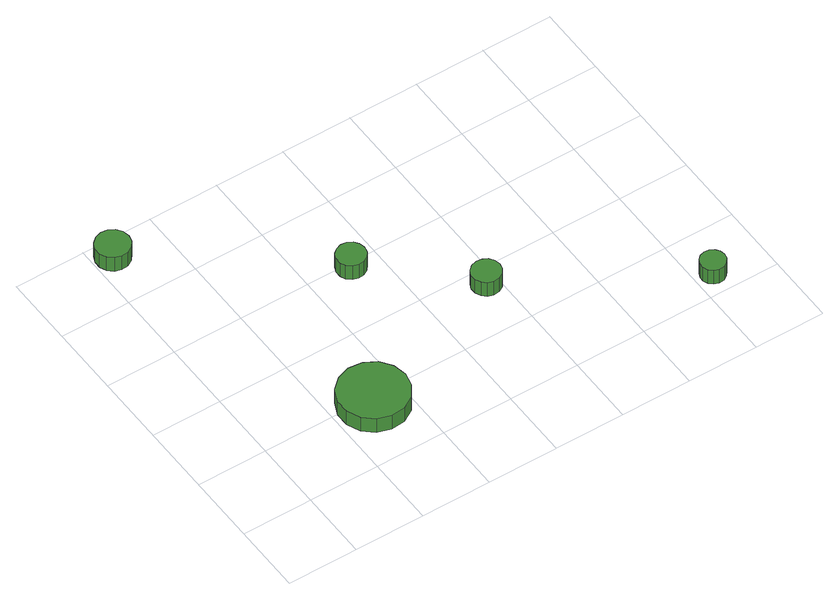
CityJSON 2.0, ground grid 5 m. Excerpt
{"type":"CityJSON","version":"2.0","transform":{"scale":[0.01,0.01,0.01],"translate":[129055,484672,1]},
"CityObjects":{
"tree1":{"type":"SolitaryVegetationObject","attributes":{"function":"something"},"geometry":[{"type":"MultiSurface","lod":"1","boundaries":[[[0,1,2,3,4,5,6,7,8,9,10,11,12,13,14]],[[15,16,17,18,19,20,21,22,23,24,25,26,27,28,29]],[[0,29,28,1]],[[1,28,27,2]],[[2,27,26,3]],[[3,26,25,4]],[[4,25,24,5]],[[5,24,23,6]],[[6,23,22,7]],[[7,22,21,8]],[[8,21,20,9]],[[9,20,19,10]],[[10,19,18,11]],[[11,18,17,12]],[[12,17,16,13]],[[13,16,15,14]],[[14,15,29,0]]]}]},
"tree2":{"type":"SolitaryVegetationObject","attributes":{"function":"something"},"geometry":[{"type":"MultiSurface","lod":"1","boundaries":[[[30,31,32,33,34,35,36,37,38,39,40,41,42,43,44]],[[45,46,47,48,49,50,51,52,53,54,55,56,57,58,59]],[[30,59,58,31]],[[31,58,57,32]],[[32,57,56,33]],[[33,56,55,34]],[[34,55,54,35]],[[35,54,53,36]],[[36,53,52,37]],[[37,52,51,38]],[[38,51,50,39]],[[39,50,49,40]],[[40,49,48,41]],[[41,48,47,42]],[[42,47,46,43]],[[43,46,45,44]],[[44,45,59,30]]]}]},
"tree3":{"type":"SolitaryVegetationObject","attributes":{"function":"something"},"geometry":[{"type":"MultiSurface","lod":"1","boundaries":[[[60,61,62,63,64,65,66,67,68,69,70,71,72,73,74]],[[75,76,77,78,79,80,81,82,83,84,85,86,87,88,89]],[[60,89,88,61]],[[61,88,87,62]],[[62,87,86,63]],[[63,86,85,64]],[[64,85,84,65]],[[65,84,83,66]],[[66,83,82,67]],[[67,82,81,68]],[[68,81,80,69]],[[69,80,79,70]],[[70,79,78,71]],[[71,78,77,72]],[[72,77,76,73]],[[73,76,75,74]],[[74,75,89,60]]]}]},
"tree4":{"type":"SolitaryVegetationObject","attributes":{"function":"something"},"geometry":[{"type":"MultiSurface","lod":"1","boundaries":[[[90,91,92,93,94,95,96,97,98,99,100,101,102,103,104]],[[105,106,107,108,109,110,111,112,113,114,115,116,117,118,119]],[[90,119,118,91]],[[91,118,117,92]],[[92,117,116,93]],[[93,116,115,94]],[[94,115,114,95]],[[95,114,113,96]],[[96,113,112,97]],[[97,112,111,98]],[[98,111,110,99]],[[99,110,109,100]],[[100,109,108,101]],[[101,108,107,102]],[[102,107,106,103]],[[103,106,105,104]],[[104,105,119,90]]]}]},
"tree5":{"type":"SolitaryVegetationObject","attributes":{"function":"something"},"geometry":[{"type":"MultiSurface","lod":"1","boundaries":[[[120,121,122,123,124,125,126,127,128,129,130,131,132,133,134]],[[135,136,137,138,139,140,141,142,143,144,145,146,147,148,149]],[[120,149,148,121]],[[121,148,147,122]],[[122,147,146,123]],[[123,146,145,124]],[[124,145,144,125]],[[125,144,143,126]],[[126,143,142,127]],[[127,142,141,128]],[[128,141,140,129]],[[129,140,139,130]],[[130,139,138,131]],[[131,138,137,132]],[[132,137,136,133]],[[133,136,135,134]],[[134,135,149,120]]]}]}
},
"vertices":[
[251,2367,141],[241,2416,141],[212,2456,141],[169,2481,141],[120,2486,141],[73,2470,141],[36,2437,141],[16,2392,141],[16,2343,141],[36,2297,141],[73,2264,141],[120,2249,141],[169,2254,141],[212,2279,141],[241,2319,141],[241,2319,16],[212,2279,16],[169,2254,16],[120,2249,16],[73,2264,16],[36,2297,16],[16,2343,16],[16,2392,16],[36,2437,16],[73,2470,16],[120,2486,16],[169,2481,16],[212,2456,16],[241,2416,16],[251,2367,16],
[1011,439,150],[990,537,150],[931,619,150],[844,669,150],[744,679,150],[649,648,150],[574,581,150],[533,489,150],[533,389,150],[574,297,150],[649,230,150],[744,199,150],[844,209,150],[931,259,150],[990,341,150],[990,341,25],[931,259,25],[844,209,25],[744,199,25],[649,230,25],[574,297,25],[533,389,25],[533,489,25],[574,581,25],[649,648,25],[744,679,25],[844,669,25],[931,619,25],[990,537,25],[1011,439,25],
[1401,1460,145],[1392,1501,145],[1368,1536,145],[1331,1557,145],[1289,1561,145],[1248,1548,145],[1217,1520,145],[1200,1481,145],[1200,1439,145],[1217,1400,145],[1248,1372,145],[1289,1359,145],[1331,1363,145],[1368,1384,145],[1392,1418,145],[1392,1418,20],[1368,1384,20],[1331,1363,20],[1289,1359,20],[1248,1372,20],[1217,1400,20],[1200,1439,20],[1200,1481,20],[1217,1520,20],[1248,1548,20],[1289,1561,20],[1331,1557,20],[1368,1536,20],[1392,1501,20],[1401,1460,20],
[2018,878,138],[2009,920,138],[1985,954,138],[1948,975,138],[1906,979,138],[1865,966,138],[1834,938,138],[1817,899,138],[1817,857,138],[1834,818,138],[1865,790,138],[1906,777,138],[1948,781,138],[1985,802,138],[2009,837,138],[2009,837,13],[1985,802,13],[1948,781,13],[1906,777,13],[1865,790,13],[1834,818,13],[1817,857,13],[1817,899,13],[1834,938,13],[1865,966,13],[1906,979,13],[1948,975,13],[1985,954,13],[2009,920,13],[2018,878,13],
[3214,160,139],[3206,195,139],[3184,225,139],[3153,243,139],[3116,247,139],[3081,236,139],[3054,211,139],[3039,178,139],[3039,141,139],[3054,108,139],[3081,83,139],[3116,72,139],[3153,76,139],[3184,94,139],[3206,124,139],[3206,124,14],[3184,94,14],[3153,76,14],[3116,72,14],[3081,83,14],[3054,108,14],[3039,141,14],[3039,178,14],[3054,211,14],[3081,236,14],[3116,247,14],[3153,243,14],[3184,225,14],[3206,195,14],[3214,160,14]
]}
